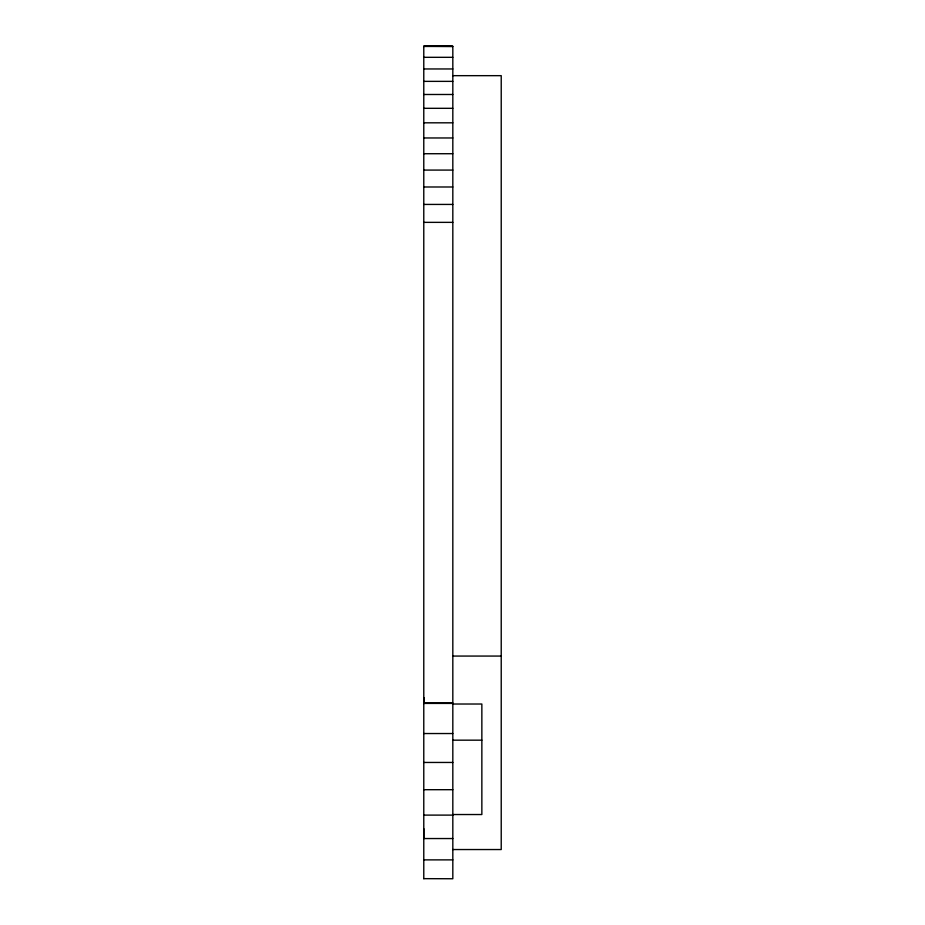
<?xml version="1.0" encoding="UTF-8"?>
<svg xmlns="http://www.w3.org/2000/svg" width="925" height="925" viewBox="0 0 925 925"><rect width="100%" height="100%" fill="white"/><g stroke="black" fill="none" stroke-linecap="round" stroke-linejoin="round"><path stroke-width="1.39" d="M423.777 838.247L423.777 828.615M423.777 703.578L424.124 697.82M423.777 878.75L423.777 46.25L452.822 46.25L452.822 878.75L423.777 878.657M423.777 46.458L452.822 46.435L423.777 46.25M423.777 57.315L452.822 57.315M423.777 68.959L452.822 68.959M452.822 75.665L501.223 75.665L501.223 849.543L452.822 849.543M423.777 81.365L452.822 81.365M423.777 94.489L452.822 94.489M423.777 108.318L452.822 108.318M423.777 122.817L452.822 122.817M423.777 137.964L452.822 137.964M423.777 153.723L452.822 153.723M423.777 170.084L452.822 170.084M423.777 186.989L452.822 186.989M423.777 204.425L452.822 204.425M423.777 222.358L452.822 222.358M452.822 656.068L501.223 656.068M423.777 702.988L452.822 702.988M423.777 703.416L452.822 703.416M452.822 704.018L481.856 704.018L481.856 814.532L452.822 814.532M423.777 733.537L452.822 733.537M452.822 740.173L481.856 740.173M423.777 762.454L452.822 762.454M423.777 789.696L452.822 789.696M423.777 815.11L452.822 815.11M423.777 838.547L452.822 838.547M423.777 859.88L452.822 859.88"/></g></svg>
